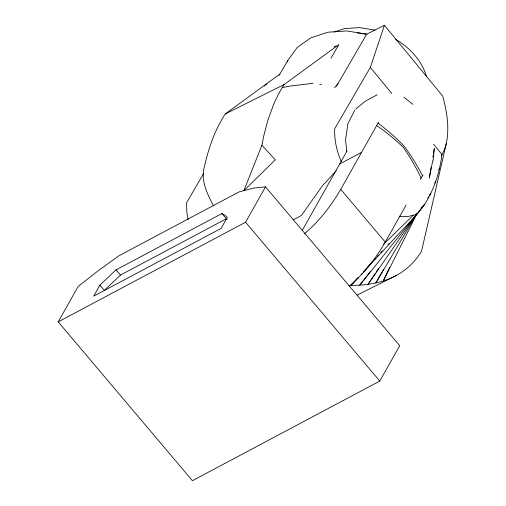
<?xml version="1.0" encoding="UTF-8"?>
<svg xmlns="http://www.w3.org/2000/svg" width="506" height="506" viewBox="0 0 506 506"><rect width="100%" height="100%" fill="white"/><g stroke="black" fill="none" stroke-linecap="round" stroke-linejoin="round"><path stroke-width="0.76" d="M433.041 160.927L434.3 148.536L433.376 153.957M431.137 167.119L429.29 177.96L432.706 160.946M432.851 157.056L433.117 155.506M363.321 272.108L417.469 213.659C431.833 197.201 439.132 175.854 442.004 154.469A132.382 53.579 58.3 0 0 446.241 143.723C449.676 127.885 446.874 111.465 442.693 96.051L384.433 25.3L366.686 34.168L336.452 86.235M261.918 145.209L275.27 159.826L243.822 190.737L261.918 145.209L263.632 136.424L267.99 119.852L273.575 104.641A262.949 155.342 63.4 0 1 284.22 84.489L338.906 44.547L331.019 58.133M446.241 143.723L421.536 251.267C415.47 261.26 406.875 269.685 396.622 275.34L357.28 295.004M287.351 61.922L287.781 60.454L297.193 47.488L310.823 37.855L327.743 32.22L346.793 30.961L366.686 34.168M341.253 161.775C336.939 151.364 334.162 140.099 334.694 128.771L370.322 67.418L384.433 25.3M389.582 267.415L383.276 281.001C372.34 284.328 360.86 285.58 349.45 285.359M441.34 155.899L442.004 154.469L433.484 144.121M417.02 213.507L383.276 281.001L390.189 278.458L396.622 275.34M438.816 169.915L439.518 168.511M354.706 110.257L347.919 123.717L345.541 140.023L346.793 151.364M382.03 271.937L375.895 282.968L416.489 214.24M382.795 270.558L383.561 269.179M58.209 321.86L78.145 286.485L98.025 270.868L118.935 255.783L239.211 191.831L253.746 188.068L265.517 186.853L399.721 345.687L379.785 381.069L192.413 480.7L58.209 321.86L245.581 222.235L265.517 186.853M99.891 285.163L93.705 296.143L221.097 228.408L227.283 217.428L225.1 215.322L221.932 213.557L116.045 269.856L99.891 285.163L104.299 290.381L120.453 275.074L226.34 218.769L227.143 219.117M302.208 230.489L347.065 150.877M304.34 233.753C319.178 221.483 331.044 205.91 340.734 189.358L378.545 122.25M349.469 285.96C364.023 273.759 375.705 258.389 385.268 242.058L406.128 205.031M420.163 179.371L423.079 174.95M203.621 173.469L186.6 202.779L186.853 212.216L188.061 219.49M279.11 75.394L287.781 60.454M434.977 182.938L435.78 181.578L434.907 182.9M375.433 273.158L368.052 284.359L416.919 213.652M376.3 271.842L378.469 268.547M427.684 198.08L428.576 196.783M429.474 195.487L430.821 193.539L429.373 195.411M264.53 85.995L265.479 84.749L266.845 84.066M370.386 271.463L359.747 285.175L416.824 214.076M417.811 212.849L424.698 204.272L420.986 208.358M334.491 87.835L338.002 83.566M357.881 277.826L350.987 285.416L358.495 277.313M365.838 269.072L371.67 262.646M374.32 259.73L375.382 258.56M376.97 256.808L378.564 255.056M380.683 252.722L382.277 250.97M388.108 244.55L389.171 243.386M336.262 170.731L322.518 185.645L301.437 215.436L293.151 219.844M361.176 274.423L362.245 273.265M383.365 244.449L413.149 215.347L417.469 213.659M355.642 109.1L365.806 100.846L377.172 94.805M213.545 205.866C207.226 193.792 200.11 179.782 204.62 165.917C207.011 155.064 210.237 144.381 214.563 134.134A262.949 155.342 63.4 0 1 225.208 113.983L279.894 74.04M339.684 163.982L361.6 152.331M333.992 47.007L336.098 45.951M225.208 113.983L284.22 84.489M334.124 32.055L344.478 28.608L359.469 27.615L375.117 30.139M413.149 215.347L408.551 216.34L403.712 216.631L399.411 216.271M282.101 87.608L289.255 86.191L313.018 83.275M357.293 32.763L366.983 34.326M319.83 84.464L321.342 84.73M395.616 39.36C409.847 47.627 422.055 60.834 426.577 76.893M403.845 97.139L412.845 104.287M340.734 189.358L385.268 242.058M245.581 222.235L379.785 381.069M221.932 213.557L226.34 218.769M116.045 269.856L120.453 275.074M370.322 67.418L391.878 93.591M378.045 123.148A180.149 131.686 21.9 0 1 404.073 146.089A180.149 141.762 37.7 0 1 422.573 175.848M421.226 178.238A182.502 145.393 42.3 0 0 403.333 147.398A182.502 129.802 18.3 0 0 376.698 125.539"/></g></svg>
